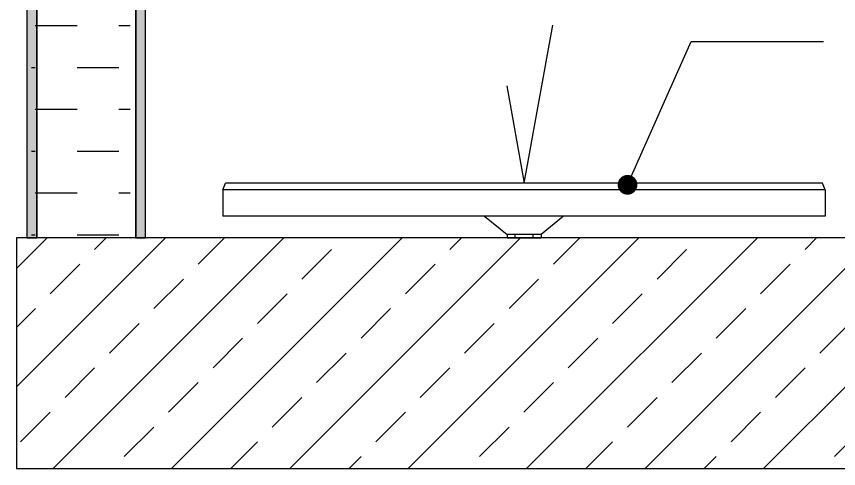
# Model space of a CAD drawing. Extents: x 58467 to 79089, y -33726 to -17391.
# Drawn here: x 70045.4 to 70170.1, y -19554.1 to -19485.5 of the extents above; entities that cross this region are included whole.
import ezdxf

# ---------------------------------------------------------------- set-up
doc = ezdxf.new("R2010")
doc.units = 0
doc.header["$LTSCALE"] = 100
for name, color, linetype in [('BA_furn-electronic', 230, 'Continuous'), ('BA_hatch', 137, 'Continuous'), ('BA_hatch_conc', 223, 'Continuous'), ('BA_mat_mortar', 145, 'Continuous'), ('BA_str_conc', 6, 'Continuous'), ('BA_text_material', 12, 'Continuous'), ('BA_wall', 4, 'Continuous')]:
    doc.layers.add(name, color=color, linetype=linetype)
doc.styles.add('dim', font='simplex.shx', dxfattribs={"width": 0.7})
doc.dimstyles.new('1_100', dxfattribs={"dimtxt": 8, "dimasz": 3, "dimexe": 6, "dimexo": 0, "dimgap": 2, "dimtad": 0, "dimdec": 1, "dimzin": 11, "dimtxsty": 'dim', "dimblk": 'DOT', "dimcen": 0, "dimdle": 1.25, "dimclrt": 256, "dimadec": 0, "dimazin": 0, "dimtfac": 1.25, "dimtdec": 1, "dimtix": 1, "dimtofl": 0, "dimtmove": 1, "dimatfit": 3, "dimldrblk": 'DOT', "dimfxl": 20, "dimfxlon": 1, "dimtolj": 1, "dimtzin": 0, "dimarcsym": 0})
pattern_1 = [(37.5, (26786.5138, 12448.2046), (-0.080001565, 2.44706619), [0, -1.9304, 0, -2.159, 0, -2.06375]), (7.5, (26786.5138, 12448.2046), (2.24761642, 3.5841255), [0, -1.0414, 0, -1.7399, 0, -0.66675]), (327.5, (26784.9517, 12448.2046), (3.95496185, 0.00718592), [0, -0.635, 0, -2.286, 0, -2.9845]), (317.5, (26784.9517, 12448.2046), (3.81778226, 1.11464662), [0, -0.3175, 0, -1.4986, 0, -1.7145])]

# ---------------------------------------------------------------- blocks, each defined once
blk = doc.blocks.new('6. KAT STR REV')
at = {"layer": 'BA_hatch_conc'}
h = blk.add_hatch(dxfattribs=at)
h.set_pattern_fill('ANSI33', color=256, scale=2, style=0)
h.paths.add_polyline_path([(32818.8, -32002.27), (32958.8, -32002.27), (32958.8, -31967.27), (32818.8, -31967.27)])
at = {"layer": 'BA_str_conc'}
blk.add_lwpolyline([(32818.8, -32002.27), (32958.8, -32002.27), (32958.8, -31967.27), (32818.8, -31967.27)], close=True, dxfattribs=at)
blk = doc.blocks.new('_Dot')
at = {"color": 0, "linetype": 'ByBlock', "lineweight": -2}
blk.add_line((-0.5, 0), (-1, 0), dxfattribs=at)
at = {"color": 0, "linetype": 'ByBlock', "const_width": 0.5}
blk.add_lwpolyline([(-0.25, 0, 1), (0.25, 0, 1)], format="xyb", close=True, dxfattribs=at)
blk = doc.blocks.new('*X92')
at = {"color": 0}
for p, q in [((13, 1), (13, 1)), ((13, 1), (13, 1)), ((13, 1), (13, 1)), ((13, 1), (13, 1)), ((13, 1), (13, 1)), ((13, 1), (13, 1)), ((13, 1), (13, 1)), ((13, 1), (13, 1)), ((13, 1), (13, 1)), ((13, 1), (13, 1)), ((13, 1), (13, 1)), ((13, 1), (13, 1)), ((13, 1), (13, 1)), ((13, 1), (13, 1)), ((13, 1), (13, 1)), ((13, 1), (14, 1)), ((13, 1), (14, 1)), ((13, 1), (14, 1)), ((13, 1), (13, 1)), ((13, 1), (13, 1)), ((13, 1), (13, 1)), ((13, 1), (13, 1)), ((13, 1), (13, 1)), ((13, 1), (13, 1)), ((13, 1), (13, 1)), ((13, 1), (13, 1)), ((13, 1), (13, 1)), ((13, 1), (13, 1)), ((13, 1), (13, 1)), ((13, 1), (13, 1)), ((13, 1), (13, 1)), ((13, 1), (13, 1)), ((13, 1), (13, 1)), ((13, 1), (13, 1)), ((13, 1), (13, 1)), ((13, 1), (13, 1)), ((13, 1), (13, 1)), ((13, 1), (13, 1)), ((13, 1), (13, 1)), ((13, 1), (13, 1)), ((13, 1), (13, 1)), ((13, 1), (13, 1)), ((13, 1), (13, 1)), ((13, 1), (13, 1)), ((13, 1), (13, 1)), ((13, 1), (13, 1)), ((13, 1), (13, 1)), ((13, 1), (13, 1)), ((13, 1), (13, 1)), ((13, 1), (13, 1)), ((13, 1), (13, 1)), ((13, 1), (13, 1)), ((13, 1), (13, 1)), ((13, 1), (13, 1)), ((13, 1), (13, 1)), ((13, 1), (13, 1)), ((13, 1), (13, 1)), ((13, 1), (13, 1)), ((13, 1), (13, 1)), ((13, 1), (13, 1)), ((13, 1), (13, 1)), ((13, 1), (13, 1)), ((13, 1), (13, 1)), ((13, 1), (13, 1)), ((13, 1), (13, 1)), ((13, 1), (13, 1)), ((13, 1), (13, 1)), ((13, 1), (13, 1)), ((13, 1), (13, 1)), ((13, 1), (13, 1)), ((13, 1), (13, 1)), ((13, 1), (13, 1)), ((13, 1), (13, 1)), ((13, 1), (13, 1)), ((13, 1), (13, 1)), ((13, 1), (13, 1)), ((13, 1), (13, 1)), ((13, 1), (13, 1)), ((13, 1), (13, 1)), ((13, 1), (13, 1)), ((13, 1), (13, 1)), ((13, 1), (13, 1)), ((13, 1), (13, 1)), ((13, 1), (13, 1)), ((13, 1), (13, 1)), ((13, 1), (13, 1)), ((13, 1), (13, 1)), ((13, 1), (13, 1)), ((13, 1), (13, 1)), ((13, 1), (13, 1)), ((13, 1), (13, 1)), ((13, 1), (13, 1)), ((13, 1), (13, 1)), ((13, 1), (13, 1)), ((13, 1), (13, 1)), ((13, 1), (13, 1)), ((13, 1), (13, 1)), ((13, 1), (13, 1)), ((13, 1), (13, 1)), ((13, 1), (13, 1)), ((13, 1), (13, 1)), ((13, 1), (13, 1)), ((13, 1), (13, 1)), ((13, 1), (13, 1)), ((13, 1), (13, 1)), ((13, 1), (13, 1)), ((13, 1), (13, 1)), ((13, 1), (13, 1)), ((13, 1), (13, 1)), ((13, 1), (13, 1)), ((13, 1), (13, 1)), ((13, 1), (13, 1)), ((13, 1), (13, 1)), ((13, 1), (13, 1)), ((13, 1), (13, 1)), ((13, 1), (13, 1)), ((13, 1), (13, 1)), ((13, 1), (13, 1)), ((13, 1), (13, 1)), ((13, 1), (13, 1)), ((13, 1), (13, 1)), ((13, 1), (13, 1)), ((13, 1), (13, 1)), ((13, 1), (14, 1)), ((13, 0), (13, 0)), ((13, 0), (13, 0)), ((13, 0), (13, 0)), ((13, 0), (13, 0)), ((13, 0), (13, 0)), ((13, 0), (13, 0)), ((13, 0), (13, 0)), ((13, 0), (13, 0)), ((13, 0), (13, 0)), ((13, 0), (13, 0)), ((13, 0), (13, 0)), ((13, 0), (13, 0)), ((13, 0), (13, 0)), ((13, 0), (13, 0)), ((13, 0), (13, 0)), ((13, 0), (13, 0)), ((13, 0), (13, 0)), ((13, 0), (13, 0)), ((13, 0), (13, 0)), ((13, 0), (13, 0)), ((13, 0), (13, 0)), ((13, 0), (13, 0)), ((13, 0), (13, 0)), ((13, 0), (13, 0)), ((13, 0), (13, 0)), ((13, 0), (13, 0)), ((13, 0), (13, 0)), ((13, 0), (13, 0)), ((13, 0), (13, 0)), ((13, 0), (13, 0)), ((13, 0), (13, 0)), ((13, 0), (13, 0)), ((13, 0), (13, 0)), ((13, 0), (13, 0)), ((13, 0), (13, 0)), ((13, 0), (13, 0)), ((13, 0), (13, 0)), ((13, 0), (13, 0)), ((13, 0), (13, 0)), ((13, 0), (13, 0)), ((13, 0), (13, 0)), ((13, 0), (13, 0)), ((13, 0), (13, 0)), ((13, 0), (13, 0)), ((13, 0), (13, 0)), ((13, 0), (13, 0)), ((13, 0), (13, 0)), ((13, 0), (13, 0)), ((13, 0), (14, 0)), ((13, 0), (14, 0)), ((13, 0), (13, 0)), ((13, 0), (14, 0)), ((14, 1), (14, 1)), ((14, 1), (14, 1)), ((14, 1), (14, 1)), ((14, 1), (14, 1)), ((14, 1), (14, 1)), ((14, 1), (14, 1)), ((14, 1), (14, 1)), ((14, 1), (14, 1)), ((14, 1), (14, 1)), ((14, 1), (14, 1)), ((14, 1), (14, 1)), ((14, 1), (14, 1)), ((14, 1), (14, 1)), ((14, 1), (14, 1)), ((14, 1), (14, 1)), ((14, 1), (14, 1)), ((14, 1), (14, 1)), ((14, 1), (14, 1)), ((14, 1), (14, 1)), ((14, 1), (14, 1)), ((14, 1), (14, 1)), ((14, 1), (14, 1)), ((14, 1), (14, 1)), ((14, 1), (14, 1)), ((14, 1), (14, 1)), ((14, 1), (14, 1)), ((14, 1), (14, 1)), ((14, 1), (14, 1)), ((14, 1), (14, 1)), ((14, 1), (14, 1)), ((14, 1), (14, 1)), ((14, 1), (14, 1)), ((14, 1), (14, 1)), ((14, 1), (14, 1)), ((14, 1), (14, 1)), ((14, 1), (14, 1)), ((14, 1), (14, 1)), ((14, 1), (14, 1)), ((14, 1), (14, 1)), ((14, 1), (14, 1)), ((14, 1), (14, 1)), ((14, 1), (14, 1)), ((14, 1), (14, 1)), ((14, 1), (14, 1)), ((14, 1), (14, 1)), ((14, 1), (14, 1)), ((14, 1), (14, 1)), ((14, 1), (14, 1)), ((14, 1), (14, 1)), ((14, 1), (14, 1)), ((14, 1), (14, 1)), ((14, 1), (14, 1)), ((14, 1), (14, 1)), ((14, 1), (14, 1)), ((14, 1), (14, 1)), ((14, 1), (14, 1)), ((14, 1), (14, 1)), ((14, 1), (14, 1)), ((14, 1), (14, 1)), ((14, 1), (14, 1)), ((14, 1), (14, 1)), ((14, 1), (14, 1)), ((14, 1), (14, 1)), ((14, 1), (14, 1)), ((14, 1), (14, 1)), ((14, 1), (14, 1)), ((14, 1), (14, 1)), ((14, 1), (14, 1)), ((14, 1), (14, 1)), ((14, 1), (14, 1)), ((14, 1), (14, 1)), ((14, 1), (14, 1)), ((14, 1), (14, 1)), ((14, 1), (14, 1)), ((14, 1), (14, 1)), ((14, 1), (14, 1)), ((14, 1), (14, 1)), ((14, 1), (14, 1)), ((14, 1), (14, 1)), ((14, 1), (14, 1)), ((14, 1), (14, 1)), ((14, 1), (14, 1)), ((14, 1), (14, 1)), ((14, 1), (14, 1)), ((14, 1), (14, 1)), ((14, 1), (14, 1)), ((14, 1), (14, 1)), ((14, 1), (14, 1)), ((14, 1), (14, 1)), ((14, 1), (14, 1)), ((14, 1), (14, 1)), ((14, 1), (14, 1)), ((14, 1), (14, 1)), ((14, 1), (14, 1)), ((14, 0), (14, 0)), ((14, 0), (14, 0)), ((14, 0), (14, 0)), ((14, 0), (14, 0)), ((14, 0), (14, 0)), ((14, 0), (14, 0)), ((14, 0), (14, 0)), ((14, 0), (14, 0)), ((14, 0), (14, 0)), ((14, 0), (14, 0)), ((14, 0), (14, 0)), ((14, 0), (14, 0)), ((14, 0), (14, 0)), ((14, 0), (14, 0)), ((14, 0), (14, 0)), ((14, 0), (14, 0)), ((14, 0), (14, 0)), ((14, 0), (14, 0)), ((14, 0), (14, 0)), ((14, 0), (14, 0)), ((14, 0), (14, 0)), ((14, 0), (14, 0)), ((14, 0), (14, 0)), ((14, 0), (14, 0)), ((14, 0), (14, 0)), ((14, 0), (14, 0)), ((14, 0), (14, 0)), ((14, 0), (14, 0)), ((14, 0), (14, 0)), ((14, 0), (14, 0)), ((14, 0), (14, 0)), ((14, 0), (14, 0)), ((14, 0), (14, 0)), ((14, 0), (14, 0)), ((14, 0), (14, 0)), ((14, 0), (14, 0)), ((14, 0), (14, 0)), ((14, 0), (14, 0)), ((14, 0), (14, 0)), ((14, 0), (14, 0)), ((14, 0), (14, 0)), ((14, 0), (14, 0)), ((14, 0), (14, 0)), ((14, 0), (14, 0)), ((14, 0), (14, 0)), ((14, 0), (14, 0)), ((14, 0), (14, 0)), ((14, 0), (14, 0)), ((13, 0), (13, 0)), ((13, 0), (14, 0)), ((13, 0), (13, 0)), ((13, 0), (14, 0)), ((13, 0), (13, 0)), ((13, 0), (14, 0)), ((13, 0), (13, 0)), ((13, 0), (13, 0)), ((13, 0), (13, 0)), ((13, 0), (13, 0)), ((13, 0), (14, 0)), ((13, 0), (13, 0)), ((13, 0), (14, 0)), ((13, 0), (13, 0)), ((13, 0), (14, 0)), ((13, 0), (13, 0)), ((13, 0), (14, 0)), ((13, 0), (13, 0)), ((13, 0), (14, 0)), ((13, 0), (13, 0)), ((13, 0), (14, 0)), ((13, 0), (13, 0)), ((13, 0), (14, 0)), ((13, 0), (13, 0)), ((13, 0), (13, 0)), ((13, 0), (13, 0)), ((13, 0), (14, 0)), ((13, 0), (13, 0)), ((13, 0), (14, 0)), ((13, 0), (13, 0)), ((13, 0), (14, 0)), ((13, 0), (13, 0)), ((13, 0), (14, 0)), ((13, 0), (13, 0)), ((13, 0), (13, 0)), ((13, 0), (13, 0)), ((13, 0), (13, 0)), ((13, 0), (13, 0)), ((13, 0), (13, 0)), ((13, 0), (13, 0)), ((13, 0), (13, 0)), ((13, 0), (13, 0)), ((13, 0), (13, 0)), ((13, 0), (13, 0)), ((13, 0), (13, 0)), ((13, 0), (13, 0)), ((13, 0), (13, 0)), ((13, 0), (13, 0)), ((13, 0), (13, 0)), ((13, 0), (13, 0)), ((13, 0), (13, 0)), ((13, 0), (13, 0)), ((13, 0), (13, 0)), ((13, 0), (13, 0)), ((13, 0), (13, 0)), ((13, 0), (13, 0)), ((13, 0), (13, 0)), ((13, 0), (13, 0)), ((13, 0), (13, 0)), ((13, 0), (13, 0)), ((13, 0), (13, 0)), ((13, 0), (13, 0)), ((13, 0), (13, 0)), ((13, 0), (13, 0)), ((13, -1), (13, -1)), ((13, -1), (13, -1)), ((13, -1), (13, -1)), ((13, -1), (13, -1)), ((13, -1), (13, -1)), ((13, -1), (14, -1)), ((13, -1), (13, -1)), ((14, 0), (14, 0)), ((14, 0), (14, 0)), ((14, 0), (14, 0)), ((14, 0), (14, 0)), ((14, 0), (14, 0)), ((14, 0), (14, 0)), ((14, 0), (14, 0)), ((14, 0), (14, 0)), ((14, 0), (14, 0)), ((14, 0), (14, 0)), ((14, 0), (14, 0)), ((14, 0), (14, 0)), ((14, 0), (14, 0)), ((14, 0), (14, 0)), ((14, 0), (14, 0)), ((13, 0), (14, 0)), ((14, 0), (14, 0)), ((14, 0), (14, 0)), ((14, 0), (14, 0)), ((14, 0), (14, 0)), ((14, 0), (14, 0)), ((14, 0), (14, 0)), ((14, 0), (14, 0)), ((14, 0), (14, 0)), ((14, 0), (14, 0)), ((14, 0), (14, 0)), ((14, 0), (14, 0)), ((14, 0), (14, 0)), ((14, 0), (14, 0)), ((14, 0), (14, 0)), ((14, 0), (14, 0)), ((14, 0), (14, 0)), ((14, 0), (14, 0)), ((14, 0), (14, 0)), ((14, 0), (14, 0)), ((14, 0), (14, 0)), ((14, 0), (14, 0)), ((14, 0), (14, 0)), ((14, 0), (14, 0)), ((14, 0), (14, 0)), ((14, 0), (14, 0)), ((14, 0), (14, 0)), ((14, 0), (14, 0)), ((14, 0), (14, 0)), ((14, 0), (14, 0)), ((14, 0), (14, 0)), ((14, 0), (14, 0)), ((14, 0), (14, 0)), ((14, 0), (14, 0)), ((14, 0), (14, 0)), ((14, -1), (14, -1)), ((14, -1), (14, -1)), ((14, -1), (14, -1)), ((14, -1), (14, -1)), ((14, -1), (14, -1))]:
    blk.add_line(p, q, dxfattribs=at)
blk = doc.blocks.new('*X91')
at = {"color": 0}
for p, q in [((5, 3), (5, 3)), ((5, 3), (5, 3)), ((5, 3), (5, 3)), ((5, 3), (5, 3)), ((5, 3), (5, 3)), ((5, 3), (5, 3)), ((5, 3), (5, 3)), ((5, 3), (5, 3)), ((5, 3), (5, 3)), ((5, 3), (5, 3)), ((5, 3), (5, 3)), ((5, 3), (5, 3)), ((5, 3), (5, 3)), ((5, 3), (5, 3)), ((5, 3), (5, 3)), ((5, 3), (5, 3)), ((5, 3), (5, 3)), ((5, 3), (5, 3)), ((5, 3), (5, 3)), ((5, 3), (5, 3)), ((5, 3), (5, 3)), ((5, 3), (5, 3)), ((5, 3), (5, 3)), ((5, 3), (5, 3)), ((5, 3), (5, 3)), ((5, 3), (5, 3)), ((5, 3), (5, 3)), ((5, 3), (5, 3)), ((5, 3), (5, 3)), ((5, 3), (5, 3)), ((5, 3), (5, 3)), ((5, 3), (5, 3)), ((5, 3), (5, 3)), ((5, 3), (5, 3)), ((5, 3), (5, 3)), ((5, 3), (5, 3)), ((5, 3), (5, 3)), ((5, 3), (5, 3)), ((5, 3), (5, 3)), ((5, 3), (5, 3)), ((5, 3), (5, 3)), ((5, 3), (5, 3)), ((5, 3), (5, 3)), ((5, 3), (5, 3)), ((5, 3), (5, 3)), ((5, 3), (5, 3)), ((5, 3), (5, 3)), ((5, 3), (5, 3)), ((5, 3), (5, 3)), ((5, 3), (5, 3)), ((5, 3), (5, 3)), ((5, 3), (5, 3)), ((5, 3), (5, 3)), ((5, 3), (5, 3)), ((5, 3), (5, 3)), ((5, 3), (5, 3)), ((5, 3), (5, 3)), ((5, 3), (5, 3)), ((5, 3), (5, 3)), ((5, 3), (5, 3)), ((5, 3), (5, 3)), ((5, 3), (5, 3)), ((5, 3), (5, 3)), ((5, 3), (5, 3)), ((5, 3), (5, 3)), ((5, 3), (5, 3)), ((6, 3), (5, 3)), ((5, 3), (5, 3)), ((6, 3), (5, 3)), ((5, 3), (5, 3)), ((6, 3), (5, 3)), ((5, 3), (5, 3)), ((6, 3), (5, 3)), ((5, 3), (5, 3)), ((5, 3), (5, 3)), ((5, 3), (5, 3)), ((5, 3), (5, 3)), ((5, 3), (5, 3)), ((5, 3), (5, 3)), ((5, 3), (5, 3)), ((5, 3), (5, 3)), ((5, 3), (5, 3)), ((5, 3), (5, 3)), ((5, 3), (5, 3)), ((5, 3), (5, 3)), ((5, 3), (5, 3)), ((5, 3), (5, 3)), ((5, 3), (5, 3)), ((5, 3), (5, 3)), ((5, 3), (5, 3)), ((5, 3), (5, 3)), ((5, 3), (5, 3)), ((5, 3), (5, 3)), ((5, 3), (5, 3)), ((5, 3), (5, 3)), ((5, 3), (5, 3)), ((6, 3), (6, 3)), ((6, 3), (6, 3)), ((6, 3), (6, 3)), ((6, 3), (6, 3)), ((6, 3), (6, 3)), ((6, 3), (6, 3)), ((6, 3), (6, 3)), ((6, 3), (6, 3)), ((6, 3), (6, 3)), ((6, 3), (6, 3)), ((6, 3), (6, 3)), ((6, 3), (6, 3)), ((6, 3), (6, 3)), ((6, 3), (6, 3)), ((6, 3), (6, 3)), ((6, 3), (6, 3)), ((6, 3), (6, 3)), ((6, 3), (6, 3)), ((6, 3), (6, 3)), ((6, 3), (6, 3)), ((6, 3), (6, 3)), ((6, 3), (6, 3)), ((6, 3), (6, 3)), ((6, 3), (6, 3)), ((6, 3), (6, 3)), ((6, 3), (6, 3)), ((6, 3), (6, 3)), ((6, 3), (6, 3)), ((6, 3), (6, 3)), ((6, 3), (6, 3)), ((6, 3), (6, 3)), ((6, 3), (6, 3)), ((6, 3), (6, 3)), ((6, 3), (6, 3)), ((6, 3), (6, 3)), ((6, 3), (6, 3)), ((6, 3), (6, 3)), ((6, 3), (6, 3)), ((6, 3), (6, 3)), ((6, 3), (6, 3)), ((6, 3), (6, 3)), ((6, 3), (6, 3)), ((6, 3), (6, 3)), ((6, 3), (6, 3)), ((6, 3), (6, 3)), ((6, 3), (6, 3)), ((6, 3), (6, 3)), ((6, 3), (6, 3)), ((6, 3), (6, 3)), ((6, 3), (6, 3)), ((6, 3), (6, 3)), ((6, 3), (6, 3)), ((6, 3), (6, 3)), ((6, 3), (6, 3)), ((6, 3), (6, 3)), ((6, 3), (6, 3)), ((6, 3), (6, 3)), ((6, 3), (6, 3)), ((6, 3), (6, 3)), ((6, 3), (6, 3)), ((6, 3), (6, 3)), ((6, 3), (6, 3)), ((6, 3), (6, 3)), ((6, 3), (6, 3)), ((6, 3), (6, 3)), ((6, 3), (6, 3)), ((6, 3), (6, 3)), ((6, 3), (6, 3)), ((6, 3), (6, 3)), ((6, 3), (6, 3)), ((6, 3), (6, 3)), ((6, 3), (6, 3)), ((6, 3), (6, 3)), ((6, 3), (6, 3)), ((6, 3), (6, 3)), ((6, 3), (6, 3)), ((6, 3), (6, 3)), ((6, 3), (6, 3)), ((6, 3), (6, 3)), ((6, 3), (6, 3)), ((6, 3), (6, 3)), ((6, 3), (6, 3)), ((6, 3), (6, 3)), ((6, 3), (6, 3)), ((6, 3), (6, 3)), ((6, 3), (6, 3)), ((6, 3), (6, 3)), ((6, 3), (6, 3)), ((6, 3), (6, 3)), ((6, 3), (6, 3)), ((6, 3), (6, 3)), ((6, 3), (6, 3)), ((6, 3), (6, 3)), ((6, 3), (6, 3)), ((6, 3), (6, 3)), ((6, 3), (6, 3)), ((6, 3), (6, 3)), ((6, 3), (6, 3)), ((6, 3), (6, 3)), ((6, 3), (6, 3)), ((6, 3), (6, 3)), ((6, 3), (6, 3)), ((6, 3), (6, 3)), ((6, 3), (6, 3)), ((6, 3), (6, 3)), ((6, 3), (6, 3)), ((6, 3), (6, 3)), ((6, 3), (6, 3)), ((6, 3), (6, 3)), ((6, 3), (6, 3)), ((6, 3), (6, 3)), ((6, 3), (6, 3)), ((6, 3), (6, 3)), ((6, 3), (6, 3)), ((6, 3), (6, 3)), ((6, 3), (6, 3)), ((6, 3), (6, 3)), ((6, 3), (6, 3)), ((6, 3), (6, 3)), ((6, 3), (6, 3)), ((6, 3), (6, 3)), ((6, 3), (6, 3)), ((6, 3), (6, 3)), ((6, 3), (6, 3)), ((6, 3), (6, 3)), ((6, 3), (6, 3)), ((6, 3), (6, 3)), ((6, 3), (6, 3)), ((6, 3), (6, 3)), ((6, 3), (6, 3)), ((6, 3), (6, 3)), ((6, 3), (6, 3)), ((6, 3), (6, 3)), ((6, 3), (6, 3)), ((6, 3), (6, 3)), ((6, 3), (6, 3)), ((6, 3), (6, 3)), ((6, 3), (6, 3)), ((6, 3), (6, 3)), ((6, 3), (6, 3)), ((6, 3), (6, 3)), ((6, 3), (6, 3)), ((6, 3), (6, 3)), ((6, 3), (6, 3)), ((6, 3), (6, 3)), ((6, 3), (6, 3)), ((6, 3), (6, 3)), ((6, 3), (6, 3)), ((6, 3), (6, 3)), ((6, 3), (6, 3)), ((6, 3), (6, 3)), ((6, 3), (6, 3)), ((6, 3), (6, 3)), ((6, 3), (6, 3)), ((6, 3), (6, 3)), ((6, 3), (6, 3)), ((6, 3), (6, 3)), ((6, 3), (6, 3)), ((6, 3), (6, 3)), ((6, 3), (6, 3)), ((6, 3), (6, 3)), ((6, 3), (6, 3)), ((6, 3), (6, 3)), ((6, 3), (6, 3)), ((6, 3), (6, 3)), ((6, 3), (6, 3)), ((6, 3), (6, 3)), ((6, 3), (6, 3)), ((6, 3), (6, 3)), ((6, 3), (6, 3)), ((6, 3), (6, 3)), ((6, 3), (6, 3)), ((6, 3), (6, 3)), ((6, 3), (6, 3)), ((6, 3), (6, 3)), ((6, 3), (6, 3)), ((6, 3), (6, 3)), ((6, 3), (6, 3)), ((6, 3), (6, 3)), ((6, 3), (6, 3)), ((6, 3), (6, 3)), ((6, 3), (6, 3)), ((6, 3), (6, 3)), ((6, 3), (6, 3)), ((6, 3), (6, 3)), ((6, 3), (6, 3)), ((6, 3), (6, 3)), ((6, 3), (6, 3)), ((6, 3), (6, 3)), ((6, 3), (6, 3)), ((6, 3), (6, 3)), ((6, 3), (6, 3)), ((6, 3), (6, 3)), ((6, 3), (6, 3)), ((6, 3), (6, 3)), ((6, 3), (6, 3)), ((6, 3), (6, 3)), ((6, 3), (6, 3)), ((6, 3), (6, 3)), ((6, 3), (6, 3)), ((6, 3), (6, 3)), ((6, 3), (6, 3)), ((6, 3), (6, 3)), ((6, 3), (6, 3)), ((6, 3), (5, 3)), ((6, 3), (5, 3)), ((6, 3), (5, 3)), ((6, 3), (5, 3)), ((6, 3), (5, 3)), ((6, 3), (6, 3)), ((6, 3), (6, 3)), ((6, 3), (6, 3)), ((6, 3), (6, 3)), ((6, 3), (6, 3)), ((6, 3), (6, 3)), ((6, 3), (6, 3)), ((6, 3), (6, 3)), ((6, 3), (6, 3)), ((6, 3), (6, 3)), ((6, 3), (6, 3)), ((6, 3), (6, 3)), ((6, 3), (6, 3)), ((6, 3), (6, 3)), ((6, 3), (6, 3)), ((6, 3), (6, 3)), ((6, 3), (6, 3)), ((6, 3), (6, 3)), ((6, 3), (6, 3)), ((6, 3), (6, 3)), ((6, 3), (6, 3)), ((6, 3), (6, 3)), ((6, 3), (6, 3)), ((6, 3), (6, 3)), ((6, 3), (6, 3)), ((6, 3), (6, 3)), ((6, 3), (6, 3)), ((6, 3), (6, 3)), ((6, 3), (6, 3)), ((6, 3), (6, 3)), ((6, 3), (6, 3)), ((6, 3), (6, 3)), ((6, 3), (6, 3)), ((6, 3), (6, 3)), ((6, 3), (6, 3)), ((6, 3), (6, 3)), ((6, 3), (6, 3)), ((6, 3), (6, 3)), ((6, 3), (6, 3)), ((6, 3), (6, 3)), ((6, 3), (6, 3)), ((6, 3), (6, 3)), ((6, 3), (6, 3)), ((6, 3), (6, 3)), ((6, 3), (6, 3)), ((6, 3), (6, 3)), ((6, 3), (6, 3)), ((6, 3), (6, 3)), ((6, 3), (6, 3)), ((6, 3), (6, 3)), ((6, 3), (6, 3)), ((6, 3), (6, 3)), ((6, 3), (6, 3)), ((6, 3), (6, 3)), ((6, 3), (6, 3)), ((6, 3), (6, 3)), ((6, 3), (6, 3)), ((6, 3), (6, 3)), ((6, 3), (6, 3)), ((6, 3), (6, 3)), ((6, 3), (6, 3)), ((6, 3), (6, 3)), ((6, 3), (6, 3)), ((6, 3), (6, 3)), ((6, 3), (6, 3)), ((6, 3), (6, 3)), ((6, 3), (6, 3)), ((6, 3), (6, 3)), ((6, 3), (6, 3)), ((6, 3), (6, 3)), ((6, 3), (6, 3)), ((6, 3), (6, 3)), ((6, 3), (6, 3)), ((6, 3), (6, 3)), ((6, 3), (6, 3)), ((6, 3), (6, 3)), ((6, 3), (6, 3)), ((6, 3), (6, 3)), ((6, 3), (6, 3)), ((6, 3), (6, 3)), ((6, 3), (6, 3)), ((6, 3), (6, 3)), ((6, 3), (6, 3)), ((6, 3), (6, 3)), ((6, 3), (6, 3)), ((6, 3), (6, 3)), ((6, 3), (6, 3)), ((6, 3), (6, 3)), ((6, 3), (6, 3)), ((6, 3), (6, 3)), ((6, 3), (6, 3)), ((6, 3), (6, 3)), ((6, 3), (6, 3)), ((6, 3), (6, 3)), ((6, 3), (6, 3)), ((6, 3), (6, 3)), ((6, 3), (6, 3)), ((6, 3), (6, 3)), ((6, 3), (6, 3)), ((6, 3), (6, 3)), ((6, 3), (6, 3)), ((6, 3), (6, 3)), ((6, 3), (6, 3)), ((6, 3), (6, 3)), ((6, 3), (6, 3)), ((6, 3), (6, 3)), ((6, 3), (6, 3)), ((6, 3), (6, 3)), ((6, 3), (6, 3)), ((6, 3), (6, 3)), ((6, 3), (6, 3)), ((6, 3), (6, 3)), ((6, 3), (6, 3)), ((6, 3), (6, 3)), ((6, 3), (6, 3)), ((6, 3), (6, 3)), ((6, 3), (6, 3)), ((6, 3), (6, 3)), ((6, 3), (6, 3)), ((6, 3), (6, 3)), ((6, 3), (6, 3)), ((6, 3), (6, 3)), ((6, 3), (6, 3)), ((6, 3), (6, 3)), ((6, 3), (6, 3)), ((6, 3), (6, 3)), ((6, 3), (6, 3)), ((6, 3), (6, 3)), ((6, 3), (6, 3)), ((6, 3), (6, 3)), ((6, 3), (6, 3)), ((6, 3), (6, 3)), ((6, 3), (6, 3)), ((6, 3), (6, 3)), ((6, 3), (6, 3)), ((6, 3), (6, 3)), ((6, 3), (6, 3)), ((6, 3), (6, 3)), ((6, 3), (6, 3)), ((6, 3), (6, 3)), ((6, 3), (6, 3)), ((6, 3), (6, 3)), ((6, 3), (6, 3)), ((6, 3), (6, 3)), ((6, 3), (6, 3)), ((6, 3), (6, 3)), ((6, 3), (6, 3)), ((6, 3), (6, 3)), ((6, 3), (6, 3)), ((6, 3), (6, 3)), ((6, 3), (6, 3)), ((6, 3), (6, 3)), ((6, 3), (6, 3)), ((6, 3), (6, 3)), ((6, 3), (6, 3)), ((6, 3), (6, 3)), ((6, 3), (6, 3)), ((6, 3), (6, 3)), ((6, 3), (6, 3)), ((6, 3), (6, 3)), ((6, 3), (6, 3)), ((6, 3), (6, 3)), ((6, 3), (6, 3)), ((6, 3), (6, 3)), ((6, 3), (6, 3)), ((6, 3), (6, 3)), ((6, 3), (6, 3)), ((6, 3), (6, 3)), ((6, 3), (6, 3)), ((6, 3), (6, 3)), ((6, 3), (6, 3)), ((6, 3), (6, 3)), ((6, 3), (6, 3)), ((6, 3), (6, 3)), ((6, 3), (6, 3)), ((6, 3), (6, 3)), ((6, 3), (6, 3)), ((6, 3), (6, 3)), ((6, 3), (6, 3)), ((6, 3), (6, 3)), ((6, 3), (6, 3)), ((6, 3), (6, 3)), ((6, 3), (6, 3)), ((6, 3), (6, 3)), ((6, 3), (6, 3)), ((6, 3), (6, 3)), ((6, 3), (6, 3)), ((6, 3), (6, 3)), ((6, 3), (6, 3)), ((6, 3), (6, 3)), ((6, 3), (6, 3)), ((6, 3), (6, 3)), ((6, 3), (6, 3)), ((6, 3), (6, 3)), ((6, 3), (6, 3)), ((6, 3), (6, 3)), ((6, 3), (6, 3)), ((6, 3), (6, 3)), ((6, 3), (6, 3)), ((6, 3), (6, 3)), ((6, 3), (6, 3)), ((6, 3), (6, 3)), ((6, 3), (6, 3)), ((6, 3), (6, 3)), ((6, 3), (6, 3)), ((6, 3), (6, 3)), ((6, 3), (6, 3)), ((6, 3), (6, 3)), ((6, 3), (6, 3)), ((6, 3), (6, 3)), ((6, 3), (6, 3)), ((6, 3), (6, 3)), ((6, 3), (6, 3)), ((6, 3), (6, 3)), ((6, 3), (6, 3)), ((6, 3), (6, 3)), ((6, 3), (6, 3)), ((6, 3), (6, 3)), ((6, 3), (6, 3)), ((6, 3), (6, 3)), ((6, 3), (6, 3)), ((6, 3), (6, 3)), ((6, 3), (6, 3)), ((6, 3), (6, 3)), ((6, 3), (6, 3)), ((6, 3), (6, 3)), ((6, 3), (6, 3)), ((6, 3), (6, 3)), ((6, 3), (6, 3)), ((6, 3), (6, 3)), ((6, 3), (6, 3)), ((6, 3), (6, 3)), ((6, 3), (6, 3)), ((6, 3), (6, 3)), ((6, 3), (6, 3)), ((6, 3), (6, 3)), ((6, 3), (6, 3)), ((6, 3), (6, 3)), ((6, 3), (6, 3)), ((6, 3), (6, 3)), ((6, 3), (6, 3)), ((6, 3), (6, 3)), ((6, 3), (6, 3)), ((6, 3), (6, 3)), ((6, 3), (6, 3)), ((6, 3), (6, 3)), ((6, 3), (6, 3)), ((6, 3), (6, 3)), ((6, 3), (6, 3)), ((6, 3), (6, 3)), ((6, 3), (6, 3)), ((6, 3), (6, 3)), ((6, 3), (6, 3)), ((6, 3), (6, 3)), ((6, 3), (6, 3)), ((6, 3), (6, 3)), ((6, 3), (6, 3)), ((6, 3), (6, 3)), ((6, 3), (6, 3)), ((6, 3), (6, 3)), ((6, 3), (6, 3)), ((6, 3), (6, 3)), ((6, 3), (6, 3)), ((6, 3), (6, 3)), ((6, 3), (6, 3)), ((6, 3), (6, 3)), ((6, 3), (6, 3)), ((6, 3), (6, 3)), ((6, 3), (6, 3)), ((6, 3), (6, 3)), ((6, 3), (6, 3)), ((6, 3), (6, 3)), ((6, 3), (6, 3)), ((6, 3), (6, 3)), ((6, 3), (6, 3)), ((6, 3), (6, 3)), ((6, 3), (6, 3)), ((6, 3), (6, 3)), ((6, 3), (6, 3)), ((6, 3), (6, 3)), ((6, 3), (6, 3)), ((6, 3), (6, 3)), ((6, 3), (6, 3)), ((6, 3), (6, 3)), ((6, 3), (6, 3)), ((6, 3), (6, 3)), ((6, 3), (6, 3)), ((6, 3), (6, 3)), ((6, 3), (6, 3)), ((6, 3), (6, 3)), ((6, 3), (6, 3)), ((6, 3), (6, 3)), ((6, 3), (6, 3)), ((6, 3), (6, 3)), ((6, 3), (6, 3)), ((6, 3), (6, 3)), ((6, 3), (6, 3)), ((6, 3), (6, 3)), ((6, 3), (6, 3)), ((6, 3), (6, 3)), ((6, 3), (6, 3)), ((6, 3), (6, 3)), ((6, 3), (6, 3)), ((6, 3), (6, 3)), ((6, 3), (6, 3)), ((6, 3), (6, 3)), ((6, 3), (6, 3)), ((6, 3), (6, 3)), ((6, 3), (6, 3)), ((6, 3), (6, 3)), ((6, 3), (6, 3)), ((6, 3), (6, 3)), ((6, 3), (6, 3)), ((6, 3), (6, 3)), ((6, 3), (6, 3)), ((6, 3), (6, 3)), ((6, 3), (6, 3))]:
    blk.add_line(p, q, dxfattribs=at)
blk = doc.blocks.new("40''_ARCELIK")
at = {"ltscale": 0.5}
for p, q in [((-4, 45.7), (-5, 45.3)), ((-5, 45.3), (-5, -45.3)), ((-4, 45.7), (0, 45.7)), ((-4, 45.7), (-4, -45.7)), ((0, 45.7), (0, -45.7)), ((0, 6), (2.8, 2.58)), ((2.8, 2.58), (2.8, -2.58)), ((2.8, 2.58), (3.29, 2.58)), ((3.29, -2.58), (3.29, 2.58)), ((2.8, 1.34), (3.29, 1.34)), ((2.8, -1.38), (3.29, -1.38)), ((0, -6), (2.8, -2.58)), ((2.8, -2.58), (3.29, -2.58)), ((-4, -45.7), (-5, -45.3)), ((-4, -45.7), (0, -45.7))]:
    blk.add_line(p, q, dxfattribs=at)
for points in [[(0, 6), (0, 6), (0, 6), (0, 6), (0, 6), (0, 6), (0, 6), (0, 6), (0, 6), (0, 6), (0, 6), (0, 6), (0, 6), (0, 6), (0, 6), (0, 6), (0, 6), (0, 6), (0, 6), (0, 6), (0, 6), (0, 6), (0, 6), (0, 6), (0, 6), (0, 6), (0, 6), (0, 6), (0, 6), (0, 6), (0, 6), (0, 6), (0, 6), (0, 6), (0, 6), (0, 6), (0, 6), (0, 6), (0, 6), (0, 6), (0, 6), (0, 6), (0, 6), (0, 6), (0, 6), (0, 6), (0, 6), (0, 6), (0, 6), (0, 6), (0, 6), (0, 6), (0, 6), (0, 6), (0, 6), (0, 6), (0, 6), (0, 6), (0, 6), (0, 6), (0, 6), (0, 6), (0, 6), (0, 6), (0, 6), (0, 6), (0, 6), (0, 6), (0, 6), (0, 6), (0, 6), (0, 6), (0, 6), (0, 6), (0, 6), (0, 6), (0, 6), (0, 6), (0, 6), (0, 6), (0, 6), (0, 6), (0, 6), (0, 6), (0, 6), (0, 6), (0, 6), (0, 6), (0, 6), (0, 6), (0, 6), (0, 6), (0, 6), (0, 6), (0, 6), (0, 6), (0, 6), (0, 6), (0, 6), (0, 6), (0, 6), (0, 6), (0, 6), (0, 6), (0, 6), (0, 6), (0, 6), (0, 6), (0, 6), (0, 6), (0, 6), (0, 6), (0, 6), (0, 6), (0, 6), (0, 6), (0, 6), (0, 6), (0, 6), (0, 6), (0, 6), (0, 6), (0, 6), (0, 6), (0, 6), (0, 6), (0, 6), (0, 6), (0, 6), (0, 6), (0, 6), (0, 6), (0, 6), (0, 6), (0, 6), (0, 6), (0, 6), (0, 6), (0, 6), (0, 6), (0, 6), (0, 6), (0, 6), (0, 6), (0, 6), (0, 6), (0, 6), (0, 6), (0, 6), (0, 6), (0, 6), (0, 6), (0, 6), (0, 6), (0, 6), (0, 6), (0, 6), (0, 6), (0, 6), (0, 6), (0, 6), (0, 6), (0, 6), (0, 6), (0, 6), (0, 6), (0, 6), (0, 6), (0, 6), (0, 6), (0, 6), (0, 6), (0, 6), (0, 6), (0, 6), (0, 6), (0, 6), (0, 6), (0, 6), (0, 6), (0, 6), (0, 6), (0, 6), (0, 6), (0, 6), (0, 6), (0, 6), (0, 6), (0, 6), (0, 6), (0, 6), (0, 6), (0, 6), (0, 6), (0, 6), (0, 6), (0, 6), (0, 6), (0, 6), (0, 6), (0, 6), (0, 6), (0, 6), (0, 6), (0, 6), (0, 6), (0, 6), (0, 6), (0, 6), (0, 6), (0, 6), (0, 6), (0, 6), (0, 6), (0, 6), (0, 6), (0, 6), (0, 6), (0, 6)], [(0, 6), (0, 6), (0, 6), (0, 6), (0, 6), (0, 6), (0, 6), (0, 6), (0, 6), (0, 6), (0, 6), (0, 6), (0, 6), (0, 6), (0, 6), (0, 6), (0, 6), (0, 6), (0, 6), (0, 6), (0, 6), (0, 6), (0, 6), (0, 6), (0, 6), (0, 6), (0, 6), (0, 6), (0, 6), (0, 6), (0, 6), (0, 6), (0, 6), (0, 6), (0, 6), (0, 6), (0, 6), (0, 6), (0, 6), (0, 6), (0, 6), (0, 6), (0, 6), (0, 6), (0, 6), (0, 6), (0, 6), (0, 6), (0, 6), (0, 6), (0, 6), (0, 6), (0, 6), (0, 6), (0, 6), (0, 6), (0, 6), (0, 6), (0, 6), (0, 6), (0, 6), (0, 6), (0, 6), (0, 6), (0, 6), (0, 6), (0, 6), (0, 6), (0, 6), (0, 6), (0, 6), (0, 6), (0, 6), (0, 6), (0, 6), (0, 6), (0, 6), (0, 6), (0, 6), (0, 6), (0, 6), (0, 6), (0, 6), (0, 6), (0, 6), (0, 6), (0, 6), (0, 6), (0, 6), (0, 6), (0, 6), (0, 6), (0, 6), (0, 6), (0, 6), (0, 6), (0, 6), (0, 6), (0, 6), (0, 6), (0, 6), (0, 6), (0, 6), (0, 6), (0, 6), (0, 6), (0, 6), (0, 6), (0, 6), (0, 6), (0, 6), (0, 6), (0, 6), (0, 6), (0, 6), (0, 6), (0, 6), (0, 6), (0, 6), (0, 6), (0, 6), (0, 6), (0, 6), (0, 6), (0, 6), (0, 6), (0, 6), (0, 6), (0, 6), (0, 6), (0, 6), (0, 6), (0, 6), (0, 6), (0, 6), (0, 6), (0, 6), (0, 6), (0, 6), (0, 6), (0, 6), (0, 6), (0, 6), (0, 6), (0, 6), (0, 6), (0, 6), (0, 6), (0, 6), (0, 6), (0, 6), (0, 6), (0, 6), (0, 6), (0, 6), (0, 6), (0, 6), (0, 6), (0, 6), (0, 6), (0, 6), (0, 6), (0, 6), (0, 6), (0, 6), (0, 6), (0, 6), (0, 6), (0, 6), (0, 6), (0, 6), (0, 6), (0, 6), (0, 6), (0, 6), (0, 6), (0, 6), (0, 6), (0, 6), (0, 6), (0, 6), (0, 6), (0, 6), (0, 6), (0, 6), (0, 6), (0, 6), (0, 6), (0, 6), (0, 6), (0, 6), (0, 6), (0, 6), (0, 6), (0, 6), (0, 6), (0, 6), (0, 6), (0, 6), (0, 6), (0, 6), (0, 6), (0, 6), (0, 6), (0, 6), (0, 6), (0, 6), (0, 6), (0, 6), (0, 6), (0, 6), (0, 6), (0, 6), (0, 6)], [(0, 6), (0, 6), (0, 6), (0, 6), (0, 6), (0, 6), (0, 6), (0, 6), (0, 6), (0, 6), (0, 6), (0, 6), (0, 6), (0, 6), (0, 6), (0, 6), (0, 6), (0, 6), (0, 6), (0, 6), (0, 6), (0, 6), (0, 6), (0, 6), (0, 6), (0, 6), (0, 6), (0, 6), (0, 6), (0, 6), (0, 6), (0, 6), (0, 6), (0, 6), (0, 6), (0, 6), (0, 6), (0, 6), (0, 6), (0, 6), (0, 6), (0, 6), (0, 6), (0, 6), (0, 6), (0, 6), (0, 6), (0, 6), (0, 6), (0, 6), (0, 6), (0, 6), (0, 6), (0, 6), (0, 6), (0, 6), (0, 6), (0, 6), (0, 6), (0, 6), (0, 6), (0, 6), (0, 6), (0, 6), (0, 6), (0, 6), (0, 6), (0, 6), (0, 6), (0, 6), (0, 6), (0, 6), (0, 6), (0, 6), (0, 6), (0, 6), (0, 6), (0, 6), (0, 6), (0, 6), (0, 6), (0, 6), (0, 6), (0, 6), (0, 6), (0, 6), (0, 6), (0, 6), (0, 6), (0, 6), (0, 6), (0, 6), (0, 6), (0, 6), (0, 6), (0, 6), (0, 6), (0, 6), (0, 6), (0, 6), (0, 6), (0, 6), (0, 6), (0, 6), (0, 6), (0, 6), (0, 6), (0, 6), (0, 6), (0, 6), (0, 6), (0, 6), (0, 6), (0, 6), (0, 6), (0, 6), (0, 6), (0, 6), (0, 6), (0, 6), (0, 6), (0, 6), (0, 6), (0, 6), (0, 6), (0, 6), (0, 6), (0, 6), (0, 6), (0, 6), (0, 6), (0, 6), (0, 6), (0, 6), (0, 6), (0, 6), (0, 6), (0, 6), (0, 6), (0, 6), (0, 6), (0, 6), (0, 6), (0, 6), (0, 6), (0, 6), (0, 6), (0, 6), (0, 6), (0, 6), (0, 6), (0, 6), (0, 6), (0, 6), (0, 6), (0, 6), (0, 6), (0, 6), (0, 6), (0, 6), (0, 6), (0, 6), (0, 6), (0, 6), (0, 6), (0, 6), (0, 6), (0, 6), (0, 6), (0, 6), (0, 6), (0, 6), (0, 6), (0, 6), (0, 6), (0, 6), (0, 6), (0, 6), (0, 6), (0, 6), (0, 6), (0, 6), (0, 6), (0, 6), (0, 6), (0, 6), (0, 6), (0, 6), (0, 6), (0, 6), (0, 6), (0, 6), (0, 6), (0, 6), (0, 6), (0, 6), (0, 6), (0, 6), (0, 6), (0, 6), (0, 6), (0, 6), (0, 6), (0, 6), (0, 6), (0, 6), (0, 6), (0, 6), (0, 6), (0, 6), (0, 6), (0, 6), (0, 6), (0, 6), (0, 6), (0, 6), (0, 6), (0, 6), (0, 6), (0, 6), (0, 6), (0, 6), (0, 6), (0, 6), (0, 6), (0, 6), (0, 6), (0, 6), (0, 6), (0, 6), (0, 6), (0, 6), (0, 6), (0, 6), (0, 6), (0, 6), (0, 6), (0, 6), (0, 6), (0, 6), (0, 6), (0, 6), (0, 6), (0, 6), (0, 6), (0, 6), (0, 6), (0, 6), (0, 6), (0, 6), (0, 6), (0, 6), (0, 6), (0, 6), (0, 6), (0, 6), (0, 6), (0, 6), (0, 6), (0, 6), (0, 6), (0, 6), (0, 6), (0, 6), (0, 6), (0, 6), (0, 6), (0, 6), (0, 6), (0, 6), (0, 6), (0, 6), (0, 6), (0, 6), (0, 6), (0, 6), (0, 6)], [(2.8, -1.2), (2.8, -1.2), (2.8, -1.2), (2.8, -1.2), (2.8, -1.2), (2.8, -1.2), (2.8, -1.2), (2.8, -1.2), (2.8, -1.2), (2.8, -1.2), (2.8, -1.2), (2.8, -1.2), (2.8, -1.2), (2.8, -1.2), (2.8, -1.2), (2.8, -1.2), (2.8, -1.2), (2.8, -1.2), (2.8, -1.2), (2.8, -1.2), (2.8, -1.2), (2.8, -1.2), (2.8, -1.2), (2.8, -1.2), (2.8, -1.2), (2.8, -1.2), (2.8, -1.2), (2.8, -1.2), (2.8, -1.2), (2.8, -1.2), (2.8, -1.2), (2.8, -1.2), (2.8, -1.2), (2.8, -1.2), (2.8, -1.2), (2.8, -1.2), (2.8, -1.2), (2.8, -1.2), (2.8, -1.2), (2.8, -1.2), (2.8, -1.2), (2.8, -1.2), (2.8, -1.2), (2.8, -1.2), (2.8, -1.2), (2.8, -1.2), (2.8, -1.2), (2.8, -1.2), (2.8, -1.2), (2.8, -1.2), (2.8, -1.2), (2.8, -1.2), (2.8, -1.2), (2.8, -1.2), (2.8, -1.2), (2.8, -1.2), (2.8, -1.2), (2.8, -1.2), (2.8, -1.2), (2.8, -1.2), (2.8, -1.2), (2.8, -1.2), (2.8, -1.2), (2.8, -1.2), (2.8, -1.2), (2.8, -1.2), (2.8, -1.2), (2.8, -1.2), (2.8, -1.2), (2.8, -1.2), (2.8, -1.2), (2.8, -1.2), (2.8, -1.2), (2.8, -1.2), (2.8, -1.2), (2.8, -1.2), (2.8, -1.2), (2.8, -1.2), (2.8, -1.2), (2.8, -1.2), (2.8, -1.2), (2.8, -1.2), (2.8, -1.2), (2.8, -1.2), (2.8, -1.2), (2.8, -1.2), (2.8, -1.2), (2.8, -1.2), (2.8, -1.2), (2.8, -1.2), (2.8, -1.2), (2.8, -1.2), (2.8, -1.2), (2.8, -1.2), (2.8, -1.2), (2.8, -1.2), (2.8, -1.2), (2.8, -1.2), (2.8, -1.2), (2.8, -1.2), (2.8, -1.2), (2.8, -1.2), (2.8, -1.2), (2.8, -1.2), (2.8, -1.2), (2.8, -1.2), (2.8, -1.2), (2.8, -1.2), (2.8, -1.2), (2.8, -1.2), (2.8, -1.2), (2.8, -1.2), (2.8, -1.2), (2.8, -1.2), (2.8, -1.2), (2.8, -1.2), (2.8, -1.2), (2.8, -1.2), (2.8, -1.2), (2.8, -1.2), (2.8, -1.2), (2.8, -1.2), (2.8, -1.2), (2.8, -1.2), (2.8, -1.2), (2.8, -1.2), (2.8, -1.2), (2.8, -1.2), (2.8, -1.2), (2.8, -1.2), (2.8, -1.2), (2.8, -1.2), (2.8, -1.2), (2.8, -1.2), (2.8, -1.2), (2.8, -1.2), (2.8, -1.2), (2.8, -1.2), (2.8, -1.2), (2.8, -1.2), (2.8, -1.2), (2.8, -1.2), (2.8, -1.2), (2.8, -1.2), (2.8, -1.2), (2.8, -1.2), (2.8, -1.2), (2.8, -1.2), (2.8, -1.2), (2.8, -1.2), (2.8, -1.2), (2.8, -1.2), (2.8, -1.2), (2.8, -1.2), (2.8, -1.2), (2.8, -1.2), (2.8, -1.2), (2.8, -1.2), (2.8, -1.2), (2.8, -1.2), (2.8, -1.2), (2.8, -1.2), (2.8, -1.2), (2.8, -1.2), (2.8, -1.2), (2.8, -1.2), (2.8, -1.2), (2.8, -1.2), (2.8, -1.2), (2.8, -1.2), (2.8, -1.2), (2.8, -1.2), (2.8, -1.2), (2.8, -1.2), (2.8, -1.2), (2.8, -1.2), (2.8, -1.2), (2.8, -1.2), (2.8, -1.2), (2.8, -1.2), (2.8, -1.2), (2.8, -1.2), (2.8, -1.2), (2.8, -1.2), (2.8, -1.2), (2.8, -1.2), (2.8, -1.2), (2.8, -1.2), (2.8, -1.2), (2.8, -1.2), (2.8, -1.2), (2.8, -1.2), (2.8, -1.2), (2.8, -1.2), (2.8, -1.2), (2.8, -1.2), (2.8, -1.2), (2.8, -1.2), (2.8, -1.2), (2.8, -1.2), (2.8, -1.2), (2.8, -1.2), (2.8, -1.2), (2.8, -1.2), (2.8, -1.2), (2.8, -1.2), (2.8, -1.2), (2.8, -1.2), (2.8, -1.2), (2.8, -1.2), (2.8, -1.2), (2.8, -1.2), (2.8, -1.2), (2.8, -1.2)], [(2.8, -1.2), (2.8, -1.2), (2.8, -1.2), (2.8, -1.2), (2.8, -1.2), (2.8, -1.2), (2.8, -1.2), (2.8, -1.2), (2.8, -1.2), (2.8, -1.2), (2.8, -1.2), (2.8, -1.2), (2.8, -1.2), (2.8, -1.2), (2.8, -1.2), (2.8, -1.2), (2.8, -1.2), (2.8, -1.2), (2.8, -1.2), (2.8, -1.2), (2.8, -1.2), (2.8, -1.2), (2.8, -1.2), (2.8, -1.2), (2.8, -1.2), (2.8, -1.2), (2.8, -1.2), (2.8, -1.2), (2.8, -1.2), (2.8, -1.2), (2.8, -1.2), (2.8, -1.2), (2.8, -1.2), (2.8, -1.2), (2.8, -1.2), (2.8, -1.2), (2.8, -1.2), (2.8, -1.2), (2.8, -1.2), (2.8, -1.2), (2.8, -1.2), (2.8, -1.2), (2.8, -1.2), (2.8, -1.2), (2.8, -1.2), (2.8, -1.2), (2.8, -1.2), (2.8, -1.2), (2.8, -1.2), (2.8, -1.2), (2.8, -1.2), (2.8, -1.2), (2.8, -1.2), (2.8, -1.2), (2.8, -1.2), (2.8, -1.2), (2.8, -1.2), (2.8, -1.2), (2.8, -1.2), (2.8, -1.2), (2.8, -1.2), (2.8, -1.2), (2.8, -1.2), (2.8, -1.2), (2.8, -1.2), (2.8, -1.2), (2.8, -1.2), (2.8, -1.2), (2.8, -1.2), (2.8, -1.2), (2.8, -1.2), (2.8, -1.2), (2.8, -1.2), (2.8, -1.2), (2.8, -1.2), (2.8, -1.2), (2.8, -1.2), (2.8, -1.2), (2.8, -1.2), (2.8, -1.2), (2.8, -1.2), (2.8, -1.2), (2.8, -1.2), (2.8, -1.2), (2.8, -1.2), (2.8, -1.2), (2.8, -1.2), (2.8, -1.2), (2.8, -1.2), (2.8, -1.2), (2.8, -1.2), (2.8, -1.2), (2.8, -1.2), (2.8, -1.2), (2.8, -1.2), (2.8, -1.2), (2.8, -1.2), (2.8, -1.2), (2.8, -1.2), (2.8, -1.2), (2.8, -1.2), (2.8, -1.2), (2.8, -1.2), (2.8, -1.2), (2.8, -1.2), (2.8, -1.2), (2.8, -1.2), (2.8, -1.2), (2.8, -1.2), (2.8, -1.2), (2.8, -1.2), (2.8, -1.2), (2.8, -1.2), (2.8, -1.2), (2.8, -1.2), (2.8, -1.2), (2.8, -1.2), (2.8, -1.2), (2.8, -1.2), (2.8, -1.2), (2.8, -1.2), (2.8, -1.2), (2.8, -1.2), (2.8, -1.2), (2.8, -1.2), (2.8, -1.2), (2.8, -1.2), (2.8, -1.2), (2.8, -1.2), (2.8, -1.2), (2.8, -1.2), (2.8, -1.2), (2.8, -1.2), (2.8, -1.2), (2.8, -1.2), (2.8, -1.2), (2.8, -1.2), (2.8, -1.2), (2.8, -1.2), (2.8, -1.2), (2.8, -1.2), (2.8, -1.2), (2.8, -1.2), (2.8, -1.2), (2.8, -1.2), (2.8, -1.2), (2.8, -1.2), (2.8, -1.2), (2.8, -1.2), (2.8, -1.2), (2.8, -1.2), (2.8, -1.2), (2.8, -1.2), (2.8, -1.2), (2.8, -1.2), (2.8, -1.2), (2.8, -1.2), (2.8, -1.2), (2.8, -1.2), (2.8, -1.2), (2.8, -1.2), (2.8, -1.2), (2.8, -1.2), (2.8, -1.2), (2.8, -1.2), (2.8, -1.2), (2.8, -1.2), (2.8, -1.2), (2.8, -1.2), (2.8, -1.2), (2.8, -1.2), (2.8, -1.2), (2.8, -1.2), (2.8, -1.2), (2.8, -1.2), (2.8, -1.2), (2.8, -1.2), (2.8, -1.2), (2.8, -1.2), (2.8, -1.2), (2.8, -1.2), (2.8, -1.2), (2.8, -1.2), (2.8, -1.2), (2.8, -1.2), (2.8, -1.2), (2.8, -1.2), (2.8, -1.2), (2.8, -1.2), (2.8, -1.2), (2.8, -1.2), (2.8, -1.2), (2.8, -1.2), (2.8, -1.2), (2.8, -1.2), (2.8, -1.2), (2.8, -1.2), (2.8, -1.2), (2.8, -1.2), (2.8, -1.2), (2.8, -1.2), (2.8, -1.2), (2.8, -1.2), (2.8, -1.2), (2.8, -1.2), (2.8, -1.2), (2.8, -1.2), (2.8, -1.2), (2.8, -1.2), (2.8, -1.2), (2.8, -1.2), (2.8, -1.2), (2.8, -1.2), (2.8, -1.2), (2.8, -1.2), (2.8, -1.2), (2.8, -1.2), (2.8, -1.2), (2.8, -1.2)], [(2.8, -1.2), (2.8, -1.2), (2.8, -1.2), (2.8, -1.2), (2.8, -1.2), (2.8, -1.2), (2.8, -1.2), (2.8, -1.2), (2.8, -1.2), (2.8, -1.2), (2.8, -1.2), (2.8, -1.2), (2.8, -1.2), (2.8, -1.2), (2.8, -1.2), (2.8, -1.2), (2.8, -1.2), (2.8, -1.2), (2.8, -1.2), (2.8, -1.2), (2.8, -1.2), (2.8, -1.2), (2.8, -1.2), (2.8, -1.2), (2.8, -1.2), (2.8, -1.2), (2.8, -1.2), (2.8, -1.2), (2.8, -1.2), (2.8, -1.2), (2.8, -1.2), (2.8, -1.2), (2.8, -1.2), (2.8, -1.2), (2.8, -1.2), (2.8, -1.2), (2.8, -1.2), (2.8, -1.2), (2.8, -1.2), (2.8, -1.2), (2.8, -1.2), (2.8, -1.2), (2.8, -1.2), (2.8, -1.2), (2.8, -1.2), (2.8, -1.2), (2.8, -1.2), (2.8, -1.2), (2.8, -1.2), (2.8, -1.2), (2.8, -1.2), (2.8, -1.2), (2.8, -1.2), (2.8, -1.2), (2.8, -1.2), (2.8, -1.2), (2.8, -1.2), (2.8, -1.2), (2.8, -1.2), (2.8, -1.2), (2.8, -1.2), (2.8, -1.2), (2.8, -1.2), (2.8, -1.2), (2.8, -1.2), (2.8, -1.2), (2.8, -1.2), (2.8, -1.2), (2.8, -1.2), (2.8, -1.2), (2.8, -1.2), (2.8, -1.2), (2.8, -1.2), (2.8, -1.2), (2.8, -1.2), (2.8, -1.2), (2.8, -1.2), (2.8, -1.2), (2.8, -1.2), (2.8, -1.2), (2.8, -1.2), (2.8, -1.2), (2.8, -1.2), (2.8, -1.2), (2.8, -1.2), (2.8, -1.2), (2.8, -1.2), (2.8, -1.2), (2.8, -1.2), (2.8, -1.2), (2.8, -1.2), (2.8, -1.2), (2.8, -1.2), (2.8, -1.2), (2.8, -1.2), (2.8, -1.2), (2.8, -1.2), (2.8, -1.2), (2.8, -1.2), (2.8, -1.2), (2.8, -1.2), (2.8, -1.2), (2.8, -1.2), (2.8, -1.2), (2.8, -1.2), (2.8, -1.2), (2.8, -1.2), (2.8, -1.2), (2.8, -1.2), (2.8, -1.2), (2.8, -1.2), (2.8, -1.2), (2.8, -1.2), (2.8, -1.2), (2.8, -1.2), (2.8, -1.2), (2.8, -1.2), (2.8, -1.2), (2.8, -1.2), (2.8, -1.2), (2.8, -1.2), (2.8, -1.2), (2.8, -1.2), (2.8, -1.2), (2.8, -1.2), (2.8, -1.2), (2.8, -1.2), (2.8, -1.2), (2.8, -1.2), (2.8, -1.2), (2.8, -1.2), (2.8, -1.2), (2.8, -1.2), (2.8, -1.2), (2.8, -1.2), (2.8, -1.2), (2.8, -1.2), (2.8, -1.2), (2.8, -1.2), (2.8, -1.2), (2.8, -1.2), (2.8, -1.2), (2.8, -1.2), (2.8, -1.2), (2.8, -1.2), (2.8, -1.2), (2.8, -1.2), (2.8, -1.2), (2.8, -1.2), (2.8, -1.2), (2.8, -1.2), (2.8, -1.2), (2.8, -1.2), (2.8, -1.2), (2.8, -1.2), (2.8, -1.2), (2.8, -1.2), (2.8, -1.2), (2.8, -1.2), (2.8, -1.2), (2.8, -1.2), (2.8, -1.2), (2.8, -1.2), (2.8, -1.2), (2.8, -1.2), (2.8, -1.2), (2.8, -1.2), (2.8, -1.2), (2.8, -1.2), (2.8, -1.2), (2.8, -1.2), (2.8, -1.2), (2.8, -1.2), (2.8, -1.2), (2.8, -1.2), (2.8, -1.2), (2.8, -1.2), (2.8, -1.2), (2.8, -1.2), (2.8, -1.2), (2.8, -1.2), (2.8, -1.2), (2.8, -1.2), (2.8, -1.2), (2.8, -1.2), (2.8, -1.2), (2.8, -1.2), (2.8, -1.2), (2.8, -1.2), (2.8, -1.2), (2.8, -1.2), (2.8, -1.2), (2.8, -1.2), (2.8, -1.2), (2.8, -1.2), (2.8, -1.2), (2.8, -1.2), (2.8, -1.2), (2.8, -1.2), (2.8, -1.2), (2.8, -1.2), (2.8, -1.2), (2.8, -1.2), (2.8, -1.2), (2.8, -1.2), (2.8, -1.2), (2.8, -1.2), (2.8, -1.2), (2.8, -1.2), (2.8, -1.2), (2.8, -1.2), (2.8, -1.2), (2.8, -1.2), (2.8, -1.2), (2.8, -1.2), (2.8, -1.2), (2.8, -1.2), (2.8, -1.2), (2.8, -1.2), (2.8, -1.2), (2.8, -1.2), (2.8, -1.2), (2.8, -1.2), (2.8, -1.2), (2.8, -1.2), (2.8, -1.2), (2.8, -1.2), (2.8, -1.2), (2.8, -1.2), (2.8, -1.2), (2.8, -1.2), (2.8, -1.2), (2.8, -1.2), (2.8, -1.2), (2.8, -1.2), (2.8, -1.2), (2.8, -1.2), (2.8, -1.2), (2.8, -1.2), (2.8, -1.2), (2.8, -1.2), (2.8, -1.2), (2.8, -1.2), (2.8, -1.2), (2.8, -1.2), (2.8, -1.2), (2.8, -1.2), (2.8, -1.2), (2.8, -1.2), (2.8, -1.2), (2.8, -1.2), (2.8, -1.2), (2.8, -1.2), (2.8, -1.2), (2.8, -1.2), (2.8, -1.2), (2.8, -1.2), (2.8, -1.2), (2.8, -1.2), (2.8, -1.2), (2.8, -1.2), (2.8, -1.2), (2.8, -1.2), (2.8, -1.2), (2.8, -1.2), (2.8, -1.2), (2.8, -1.2), (2.8, -1.2), (2.8, -1.2), (2.8, -1.2), (2.8, -1.2), (2.8, -1.2), (2.8, -1.2), (2.8, -1.2), (2.8, -1.2), (2.8, -1.2), (2.8, -1.2)]]:
    blk.add_lwpolyline(points, close=True, dxfattribs=at)
blk.add_lwpolyline([(-19.75, -2.59), (-5, 0), (-28.96, 4.37)], dxfattribs=at)
for name, xscale, yscale, zscale in [('*X92', 5.500624000000001e-09, 5.500624000000001e-09, 5.500624000000001e-09), ('*X91', 8.600181900000001e-09, 8.600181900000001e-09, 8.600181900000001e-09)]:
    blk.add_blockref(name, (2.8, -1.2), dxfattribs=dict(at, xscale=xscale, yscale=yscale, zscale=zscale))

msp = doc.modelspace()

# ---------------------------------------------------------------- hatches: boundary and pattern name
at = {"layer": 'BA_hatch', "ltscale": 0.5}
h = msp.add_hatch(dxfattribs=at)
h.set_pattern_fill('DASH', color=256, scale=2, style=0)
h.set_pattern_definition([(0, (26785.6705, 12447.2774), (6.35, 6.35), [6.35, -6.35])])
h.paths.add_polyline_path([(70067.63, -19102.49), (70047.63, -19102.49), (70047.63, -19519.99), (70062.63, -19519.99), (70062.63, -19304.99), (70122.63, -19304.99), (70122.63, -19284.99), (70067.63, -19284.99)])
h.paths.add_polyline_path([(70075.13, -19070.96), (70075.13, -19050.96), (70047.63, -19050.96), (70047.63, -19074.99), (70067.63, -19074.99), (70067.63, -19070.96)])
h.paths.add_polyline_path([(70115.13, -19050.96), (70115.13, -19070.96), (70122.63, -19070.96), (70122.63, -19050.96)])
at = {"layer": 'BA_hatch'}
h = msp.add_hatch(dxfattribs=at)
h.set_pattern_fill('AR-SAND', color=256, scale=0.05, style=0)
h.set_pattern_definition(pattern_1)
h.paths.add_polyline_path([(70048.47, -19519.06), (70048.47, -19101.56), (70046.97, -19101.56), (70046.97, -19519.06)])
h = msp.add_hatch(dxfattribs=at)
h.set_pattern_fill('AR-SAND', color=256, scale=0.05, style=0)
h.set_pattern_definition(pattern_1)
h.paths.add_polyline_path([(70064.97, -19304.06), (70063.47, -19304.06), (70063.47, -19519.06), (70064.97, -19519.06), (70064.97, -19305.56)])

# ---------------------------------------------------------------- linework, layer by layer
at = {"layer": 'BA_mat_mortar'}
for points in [[(70048.47, -19519.06), (70048.47, -19101.56), (70046.97, -19101.56), (70046.97, -19519.06), (70048.47, -19519.06)], [(70064.97, -19304.06), (70063.47, -19304.06), (70063.47, -19519.06), (70064.97, -19519.06), (70064.97, -19305.56), (70064.97, -19305.56), (70064.97, -19304.06)]]:
    msp.add_lwpolyline(points, dxfattribs=at)
at = {"layer": 'BA_wall'}
msp.add_line((70063.47, -19519.06), (70063.47, -19304.06), dxfattribs=at)
msp.add_lwpolyline([(70048.47, -19101.56), (70048.47, -19519.06)], dxfattribs=at)

# ---------------------------------------------------------------- block references
at = {"layer": 'BA_furn-electronic', "rotation": 270}
msp.add_blockref("40''_ARCELIK", (70122.37, -19515.77), dxfattribs=at)
at = {"layer": 'BA_str_conc'}
msp.add_blockref('6. KAT STR REV', (37226.57, 12448.2), dxfattribs=at)

# ---------------------------------------------------------------- leaders
at = {"layer": 'BA_text_material', "color": 7}
msp.add_leader([(70138.07, -19511.03), (70147.74, -19489.28), (70167.82, -19489.28)], dimstyle='1_100', override={"dimasz": 3, "dimgap": 2, "dimtad": 0, "dimldrblk": 'Dot'}, dxfattribs=at)

doc.saveas('drawing.dxf')
